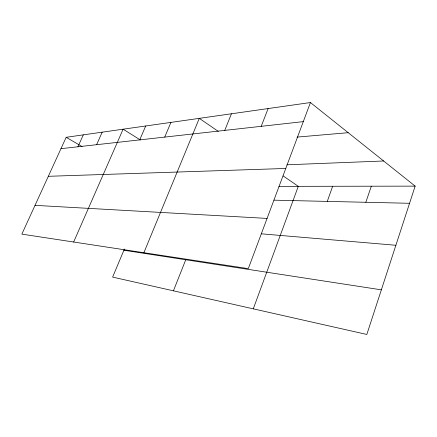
<?xml version="1.0" encoding="UTF-8"?>
<svg xmlns="http://www.w3.org/2000/svg" width="437" height="437" viewBox="0 0 437 437"><rect width="100%" height="100%" fill="white"/><g stroke="black" fill="none" stroke-linecap="round" stroke-linejoin="round"><path stroke-width="0.66" d="M310.434 102.542L248.292 268.64L21.85 234.128L66.178 137.3L310.434 102.542L415.15 186.129L366.823 334.458L112.626 277.102L124.414 249.014M365.829 202.282L371.319 186.2M327.28 201.397L332.655 186.266M253.285 308.839L298.291 186.326L283.154 175.931M261.222 126.326L268.127 108.562M173.423 290.818L185.747 259.764M224.765 130.39L231.435 113.784M143.877 252.728L199.299 118.356L218.276 131.384M164.727 137.092L170.933 122.393M139.709 139.884L145.701 125.982M73.64 242.022L123.114 129.199L140.375 139.977M96.61 144.696L102.192 132.176M77.923 146.783L83.309 134.864M60.972 148.673L303.294 121.628M297.078 137.098L348.202 132.69M286.967 164.798L383.659 160.991M48.321 176.302L285.771 168.463M278.904 186.359L415.15 186.129M273.994 200.173L409.556 203.287M35.026 205.352L267.083 218.418M261.402 233.828L395.884 245.272M123.9 250.248L381.359 289.846M66.178 137.3L82.069 146.57"/></g></svg>
